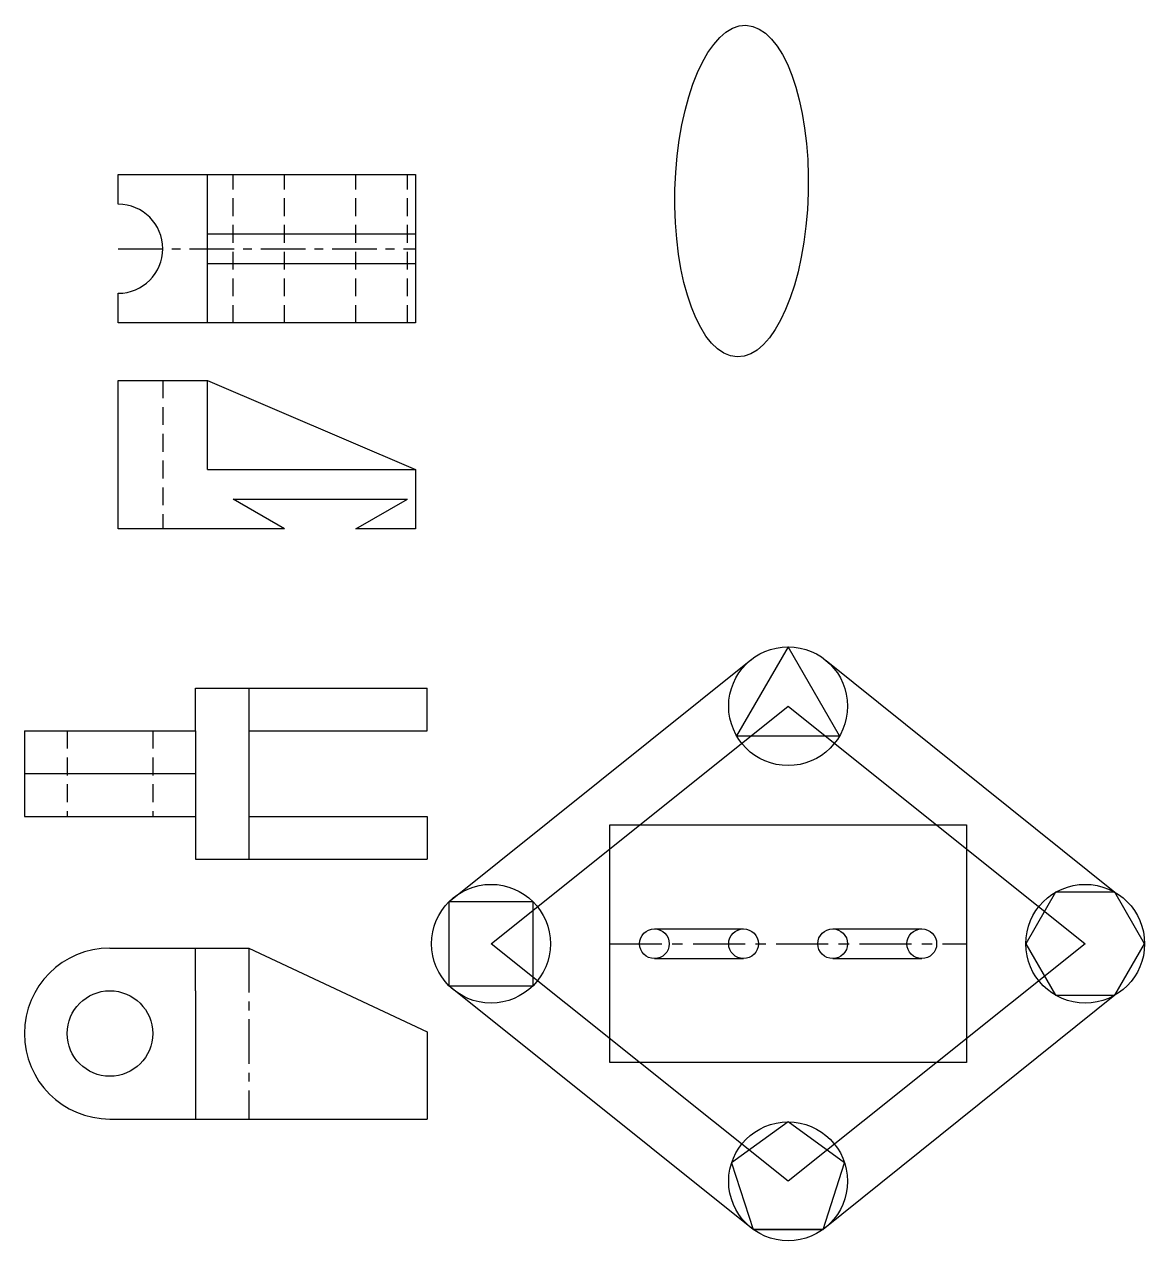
# Model space of a CAD drawing. Header units: millimetres. Extents: x 21 to 209, y 34 to 239.
import ezdxf

# ---------------------------------------------------------------- set-up
doc = ezdxf.new("R2010")
doc.units = ezdxf.units.MM
doc.linetypes.add('CENTER', pattern=[2, 1.25, -0.25, 0.25, -0.25])
doc.linetypes.add('DASHED', pattern=[0.75, 0.5, -0.25])

msp = doc.modelspace()

# ---------------------------------------------------------------- linework, layer by layer
for p, q in [((36.59, 213.28), (86.59, 213.28)), ((36.59, 208.28), (36.59, 213.28)), ((51.59, 188.28), (51.59, 213.28)), ((86.59, 213.28), (86.59, 188.28)), ((51.59, 203.28), (86.59, 203.28)), ((51.59, 203.28), (86.59, 203.28)), ((51.59, 198.28), (86.59, 198.28)), ((36.59, 188.28), (36.59, 193.28)), ((51.59, 188.28), (36.59, 188.28)), ((86.59, 188.28), (51.59, 188.28)), ((36.59, 178.6), (51.59, 178.6)), ((36.59, 153.6), (36.59, 178.6)), ((51.59, 163.6), (51.59, 178.6)), ((51.59, 178.6), (86.59, 163.6)), ((51.59, 163.6), (86.59, 163.6)), ((86.59, 163.6), (86.59, 153.6)), ((64.59, 153.6), (55.93, 158.6)), ((55.93, 158.6), (85.25, 158.6)), ((76.59, 153.6), (85.25, 158.6)), ((51.59, 153.6), (36.59, 153.6)), ((64.59, 153.6), (51.59, 153.6)), ((86.59, 153.6), (76.59, 153.6)), ((86.59, 153.6), (76.59, 153.6)), ((49.59, 119.6), (49.59, 126.8)), ((49.59, 126.8), (58.59, 126.8)), ((58.59, 126.8), (88.59, 126.8)), ((58.59, 126.8), (58.59, 98)), ((88.59, 119.6), (88.59, 126.8)), ((20.79, 119.6), (35.19, 119.6)), ((20.79, 119.6), (20.79, 105.2)), ((35.19, 119.6), (49.59, 119.6)), ((49.59, 119.6), (49.59, 105.2)), ((58.59, 119.6), (88.59, 119.6)), ((20.79, 112.4), (49.59, 112.4)), ((20.79, 105.2), (35.19, 105.2)), ((35.19, 105.2), (49.59, 105.2)), ((49.59, 105.2), (49.59, 98)), ((58.59, 105.2), (88.59, 105.2)), ((88.59, 105.2), (88.59, 98)), ((119.32, 103.75), (179.32, 103.75)), ((119.32, 63.75), (119.32, 103.75)), ((179.32, 103.75), (179.32, 63.75)), ((49.59, 98), (58.59, 98)), ((58.59, 98), (88.59, 98)), ((126.82, 86.25), (141.82, 86.25)), ((156.82, 86.25), (171.82, 86.25)), ((35.19, 83.03), (49.59, 83.03)), ((49.59, 75.83), (49.59, 83.03)), ((49.59, 83.03), (58.59, 83.03)), ((58.59, 83.03), (88.59, 68.92)), ((126.82, 81.25), (141.82, 81.25)), ((156.82, 81.25), (171.82, 81.25)), ((49.59, 75.83), (49.59, 61.43)), ((88.59, 68.92), (88.59, 54.23)), ((179.32, 63.75), (119.32, 63.75)), ((49.59, 61.43), (49.59, 54.23)), ((35.19, 54.23), (49.59, 54.23)), ((49.59, 54.23), (58.59, 54.23)), ((58.59, 54.23), (88.59, 54.23))]:
    msp.add_line(p, q)
at = {"linetype": 'DASHED', "ltscale": 6}
for p, q in [((55.93, 188.28), (55.93, 213.28)), ((64.59, 188.28), (64.59, 213.28)), ((76.59, 188.28), (76.59, 213.28)), ((85.25, 188.28), (85.25, 213.28)), ((44.09, 178.6), (44.09, 153.6)), ((27.99, 119.6), (27.99, 105.2)), ((42.39, 119.6), (42.39, 105.2))]:
    msp.add_line(p, q, dxfattribs=at)
at = {"linetype": 'CENTER', "ltscale": 6}
for p, q in [((36.59, 200.78), (86.59, 200.78)), ((58.59, 83.03), (58.59, 54.23))]:
    msp.add_line(p, q, dxfattribs=at)
at = {"linetype": 'CENTER', "ltscale": 7}
msp.add_line((119.32, 83.75), (179.32, 83.75), dxfattribs=at)
for points in [[(149.32, 133.75), (140.66, 118.75), (157.98, 118.75)], [(209.32, 83.75), (204.32, 92.41), (194.32, 92.41), (189.32, 83.75), (194.32, 75.09), (204.32, 75.09)], [(106.4, 90.82), (92.25, 90.82), (92.25, 76.68), (106.39, 76.68)], [(149.32, 53.75), (139.81, 46.84), (143.45, 35.66), (155.2, 35.66), (158.83, 46.84)]]:
    msp.add_lwpolyline(points, close=True)
for points in [[(92.25, 90.82), (143.07, 131.55)], [(155.74, 131.42), (155.74, 131.42), (204.32, 92.41)], [(99.32, 83.75), (149.32, 123.75), (199.32, 83.75), (149.32, 43.75), (99.32, 83.75)], [(204.32, 75.09), (155.2, 35.66), (143.45, 35.66), (92.25, 76.68)]]:
    msp.add_lwpolyline(points)
for centre, radius in [((149.32, 123.75), 10), ((99.32, 83.75), 10), ((199.32, 83.75), 10), ((126.82, 83.75), 2.5), ((141.82, 83.75), 2.5), ((156.82, 83.75), 2.5), ((171.82, 83.75), 2.5), ((35.19, 68.63), 7.2), ((149.32, 43.75), 10)]:
    msp.add_circle(centre, radius)
for centre, radius, start, end in [((36.59, 200.78), 7.5, 270, 90), ((35.19, 68.63), 14.4, 90, 270)]:
    msp.add_arc(centre, radius, start, end)
msp.add_ellipse((141.49, 210.48), major_axis=(0.74, 27.92), ratio=0.401383)

doc.saveas('drawing.dxf')
